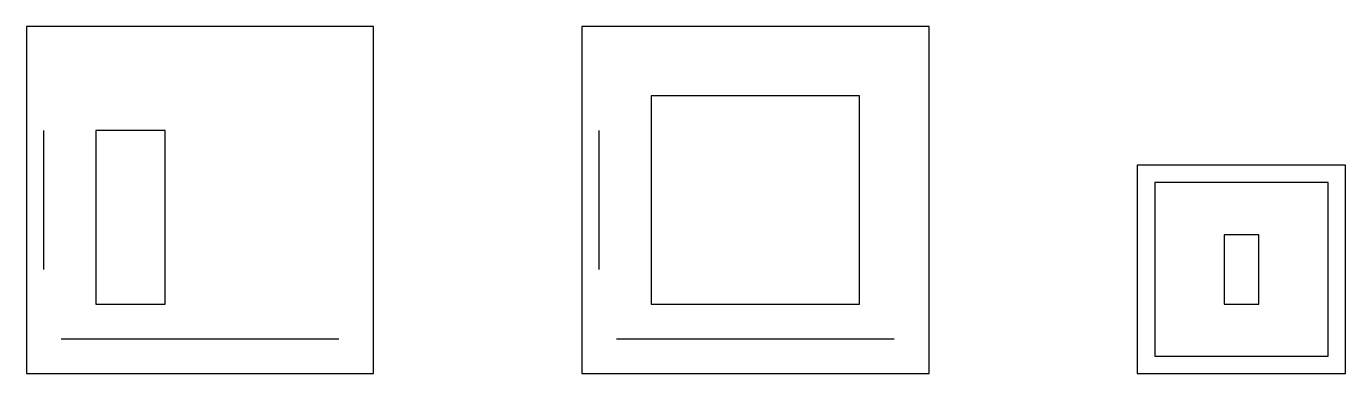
# Model space of a CAD drawing. Header units: millimetres. Extents: x 0 to 380, y 0 to 100.
import ezdxf

# ---------------------------------------------------------------- set-up
doc = ezdxf.new("R2010")
doc.units = ezdxf.units.MM
for name, color, linetype in [('CORTE', 1, 'Continuous'), ('CORTE_PARCIAL', 3, 'Continuous'), ('HENDIDO', 2, 'Continuous'), ('REFERENCIA', 4, 'Continuous'), ('SIMBOLO', 5, 'Continuous')]:
    doc.layers.add(name, color=color, linetype=linetype)

msp = doc.modelspace()

# ---------------------------------------------------------------- linework, layer by layer
at = {"layer": 'CORTE'}
for points in [[(0, 0), (100, 0), (100, 100), (0, 100)], [(160, 0), (260, 0), (260, 100), (160, 100)], [(180, 20), (240, 20), (240, 80), (180, 80)], [(20, 20), (40, 20), (40, 70), (20, 70)]]:
    msp.add_lwpolyline(points, close=True, dxfattribs=at)
at = {"layer": 'CORTE_PARCIAL'}
msp.add_line((165, 30), (165, 70), dxfattribs=at)
at = {"layer": 'HENDIDO'}
for p, q in [((10, 10), (90, 10)), ((170, 10), (250, 10))]:
    msp.add_line(p, q, dxfattribs=at)
at = {"layer": 'REFERENCIA'}
msp.add_line((5, 30), (5, 70), dxfattribs=at)
at = {"layer": 'SIMBOLO'}
for points in [[(320, 0), (380, 0), (380, 60), (320, 60)], [(325, 5), (375, 5), (375, 55), (325, 55)], [(345, 20), (355, 20), (355, 40), (345, 40)]]:
    msp.add_lwpolyline(points, close=True, dxfattribs=at)

doc.saveas('drawing.dxf')
